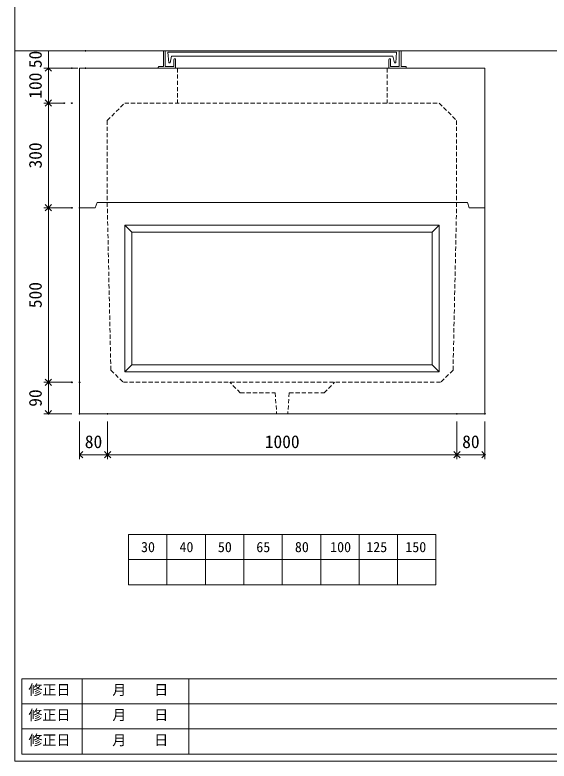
# Model space of a CAD drawing. Units: millimetres, scale not verified. Extents: x -4890 to 18489, y -2328 to 2328.
# Drawn here: x -1230 to 299, y -1947 to 191 of the extents above; entities that cross this region are included whole.
import ezdxf
from ezdxf.enums import TextEntityAlignment as Align

# ---------------------------------------------------------------- set-up
doc = ezdxf.new("R2010")
doc.units = ezdxf.units.MM
doc.header["$LTSCALE"] = 10
doc.header["$PDMODE"] = 32
doc.header["$PDSIZE"] = 2
doc.linetypes.add('DASHED1', pattern=[1.8, 1.2, -0.6])
doc.layers.add('0-1_Defpoints', color=7, linetype='Continuous')
for name, color, linetype, lineweight in [('0-2_waku', 7, 'Continuous', 18), ('0-3_gaikei', 7, 'Continuous', 18), ('0-4_kakure', 7, 'DASHED1', 5), ('0-5_sunpou', 7, 'Continuous', 5), ('0-8_uchigawa', 6, 'Continuous', 18), ('0-9_文字１', 7, 'Continuous', 18), ('0-A_futa', 3, 'Continuous', 18), ('0-B_GL', 4, 'Continuous', 18)]:
    doc.layers.add(name, color=color, linetype=linetype, lineweight=lineweight)
doc.styles.add('ＭＳ ゴシック', font='')
doc.styles.get('ＭＳ ゴシック').set_extended_font_data('MS Gothic')

# ---------------------------------------------------------------- blocks, each defined once
blk = doc.blocks.new('_Open90')
at = {"layer": '0-5_sunpou'}
blk.add_line((0, 0), (-1, 0), dxfattribs=at)
blk.add_lwpolyline([(-0.5, 0.5), (0, 0), (-0.5, -0.5)], dxfattribs=at)
blk = doc.blocks.new('D116')
at = {"layer": '0-1_Defpoints'}
for p in [(402.32, 1224.36), (482.32, 1224.36), (482.32, 1106.94)]:
    blk.add_point(p, dxfattribs=at)
at = {"layer": '0-5_sunpou'}
for p, q in [((402.32, 1202.36), (402.32, 1093.94)), ((482.32, 1202.36), (482.32, 1093.94)), ((420.32, 1106.94), (464.32, 1106.94))]:
    blk.add_line(p, q, dxfattribs=at)
at = {"layer": '0-5_sunpou', "xscale": 18, "yscale": 18, "rotation": 180}
blk.add_blockref('_Open90', (402.32, 1106.94), dxfattribs=at)
at = {"layer": '0-5_sunpou', "xscale": 18, "yscale": 18}
blk.add_blockref('_Open90', (482.32, 1106.94), dxfattribs=at)
at = {"layer": '0-5_sunpou', "style": 'ＭＳ ゴシック'}
blk.add_text('80', height=36.66, dxfattribs=at).set_placement((417.32, 1114.94), align=Align.BOTTOM_LEFT)
blk = doc.blocks.new('D117')
at = {"layer": '0-1_Defpoints'}
for p in [(482.32, 1224.36), (1482.32, 1224.36), (1482.32, 1106.94)]:
    blk.add_point(p, dxfattribs=at)
at = {"layer": '0-5_sunpou'}
for p, q in [((482.32, 1202.36), (482.32, 1093.94)), ((1482.32, 1202.36), (1482.32, 1093.94)), ((500.32, 1106.94), (1464.32, 1106.94))]:
    blk.add_line(p, q, dxfattribs=at)
at = {"layer": '0-5_sunpou', "xscale": 18, "yscale": 18, "rotation": 180}
blk.add_blockref('_Open90', (482.32, 1106.94), dxfattribs=at)
at = {"layer": '0-5_sunpou', "xscale": 18, "yscale": 18}
blk.add_blockref('_Open90', (1482.32, 1106.94), dxfattribs=at)
at = {"layer": '0-5_sunpou', "style": 'ＭＳ ゴシック'}
blk.add_text('1000', height=36.66, dxfattribs=at).set_placement((932.32, 1114.94), align=Align.BOTTOM_LEFT)
blk = doc.blocks.new('D118')
at = {"layer": '0-1_Defpoints'}
for p in [(1482.32, 1224.36), (1562.32, 1224.36), (1562.32, 1106.94)]:
    blk.add_point(p, dxfattribs=at)
at = {"layer": '0-5_sunpou'}
for p, q in [((1482.32, 1202.36), (1482.32, 1093.94)), ((1562.32, 1202.36), (1562.32, 1093.94)), ((1500.32, 1106.94), (1544.32, 1106.94))]:
    blk.add_line(p, q, dxfattribs=at)
at = {"layer": '0-5_sunpou', "xscale": 18, "yscale": 18, "rotation": 180}
blk.add_blockref('_Open90', (1482.32, 1106.94), dxfattribs=at)
at = {"layer": '0-5_sunpou', "xscale": 18, "yscale": 18}
blk.add_blockref('_Open90', (1562.32, 1106.94), dxfattribs=at)
at = {"layer": '0-5_sunpou', "style": 'ＭＳ ゴシック'}
blk.add_text('80', height=36.66, dxfattribs=at).set_placement((1497.32, 1114.94), align=Align.BOTTOM_LEFT)
blk = doc.blocks.new('D119')
at = {"layer": '0-1_Defpoints'}
for p in [(402.32, 1314.36), (313, 1224.36), (402.32, 1224.36)]:
    blk.add_point(p, dxfattribs=at)
at = {"layer": '0-5_sunpou'}
for p, q in [((380.32, 1314.36), (300, 1314.36)), ((313, 1296.36), (313, 1242.36)), ((380.32, 1224.36), (300, 1224.36))]:
    blk.add_line(p, q, dxfattribs=at)
at = {"layer": '0-5_sunpou', "xscale": 18, "yscale": 18}
for p, rotation in [((313, 1314.36), 90), ((313, 1224.36), 270)]:
    blk.add_blockref('_Open90', p, dxfattribs=dict(at, rotation=rotation))
at = {"layer": '0-5_sunpou', "style": 'ＭＳ ゴシック'}
blk.add_text('90', height=36.66, rotation=90, dxfattribs=at).set_placement((305, 1244.36), align=Align.BOTTOM_LEFT)
blk = doc.blocks.new('D120')
at = {"layer": '0-1_Defpoints'}
for p in [(402.32, 1814.36), (313, 1314.36), (380.32, 1314.36)]:
    blk.add_point(p, dxfattribs=at)
at = {"layer": '0-5_sunpou'}
for p, q in [((380.32, 1814.36), (300, 1814.36)), ((313, 1796.36), (313, 1332.36)), ((358.32, 1314.36), (300, 1314.36))]:
    blk.add_line(p, q, dxfattribs=at)
at = {"layer": '0-5_sunpou', "xscale": 18, "yscale": 18}
for p, rotation in [((313, 1814.36), 90), ((313, 1314.36), 270)]:
    blk.add_blockref('_Open90', p, dxfattribs=dict(at, rotation=rotation))
at = {"layer": '0-5_sunpou', "style": 'ＭＳ ゴシック'}
blk.add_text('500', height=36.66, rotation=90, dxfattribs=at).set_placement((305, 1526.86), align=Align.BOTTOM_LEFT)
blk = doc.blocks.new('D121')
at = {"layer": '0-1_Defpoints'}
for p in [(380.32, 2214.36), (313, 2114.36), (380.32, 2114.36)]:
    blk.add_point(p, dxfattribs=at)
at = {"layer": '0-5_sunpou'}
for p, q in [((358.32, 2214.36), (300, 2214.36)), ((313, 2196.36), (313, 2132.36)), ((358.32, 2114.36), (300, 2114.36))]:
    blk.add_line(p, q, dxfattribs=at)
at = {"layer": '0-5_sunpou', "xscale": 18, "yscale": 18}
for p, rotation in [((313, 2214.36), 90), ((313, 2114.36), 270)]:
    blk.add_blockref('_Open90', p, dxfattribs=dict(at, rotation=rotation))
at = {"layer": '0-5_sunpou', "style": 'ＭＳ ゴシック'}
blk.add_text('100', height=36.66, rotation=90, dxfattribs=at).set_placement((305, 2126.86), align=Align.BOTTOM_LEFT)
blk = doc.blocks.new('D122')
at = {"layer": '0-1_Defpoints'}
for p in [(358.32, 2114.36), (313, 1814.36), (380.32, 1814.36)]:
    blk.add_point(p, dxfattribs=at)
at = {"layer": '0-5_sunpou'}
for p, q in [((336.32, 2114.36), (300, 2114.36)), ((313, 2096.36), (313, 1832.36)), ((358.32, 1814.36), (300, 1814.36))]:
    blk.add_line(p, q, dxfattribs=at)
at = {"layer": '0-5_sunpou', "xscale": 18, "yscale": 18}
for p, rotation in [((313, 2114.36), 90), ((313, 1814.36), 270)]:
    blk.add_blockref('_Open90', p, dxfattribs=dict(at, rotation=rotation))
at = {"layer": '0-5_sunpou', "style": 'ＭＳ ゴシック'}
blk.add_text('300', height=36.66, rotation=90, dxfattribs=at).set_placement((305, 1926.86), align=Align.BOTTOM_LEFT)
blk = doc.blocks.new('D112')
at = {"layer": '0-1_Defpoints'}
for p in [(419.1, 2264.36), (313, 2214.36), (419.1, 2214.36)]:
    blk.add_point(p, dxfattribs=at)
at = {"layer": '0-5_sunpou'}
for p, q in [((397.1, 2264.36), (300, 2264.36)), ((313, 2264.36), (313, 2214.36)), ((397.1, 2214.36), (300, 2214.36))]:
    blk.add_line(p, q, dxfattribs=at)
at = {"layer": '0-5_sunpou', "style": 'ＭＳ ゴシック'}
blk.add_text('50', height=36.66, rotation=90, dxfattribs=at).set_placement((305, 2214.36), align=Align.BOTTOM_LEFT)

msp = doc.modelspace()

# ---------------------------------------------------------------- linework, layer by layer
at = {"layer": '0-2_waku'}
for p, q in [((-1229.67, 2328.23), (-1229.67, -1946.77)), ((-1229.67, 2328.23), (-1229.67, -1946.77)), ((-904.67, -1297.77), (-24.67, -1297.77)), ((-904.67, -1297.77), (-904.67, -1441.77)), ((-904.67, -1297.77), (-904.67, -1441.77)), ((-904.67, -1297.77), (-904.67, -1441.77)), ((-904.67, -1297.77), (-904.67, -1441.77)), ((-794.67, -1297.77), (-794.67, -1441.77)), ((-684.67, -1297.77), (-684.67, -1441.77)), ((-684.67, -1297.77), (-684.67, -1441.77)), ((-574.67, -1297.77), (-574.67, -1441.77)), ((-464.67, -1297.77), (-464.67, -1441.77)), ((-354.67, -1297.77), (-354.67, -1441.77)), ((-244.67, -1297.77), (-244.67, -1441.77)), ((-134.67, -1297.77), (-134.67, -1441.77)), ((-24.67, -1297.77), (-24.67, -1441.77)), ((-904.67, -1369.77), (-24.67, -1369.77)), ((-904.67, -1441.77), (-24.67, -1441.77)), ((-1209.67, -1710.77), (-1209.67, -1926.77)), ((-1209.67, -1710.77), (818.33, -1710.77)), ((-1037.17, -1710.77), (-1037.17, -1926.77)), ((-732.17, -1710.77), (-732.17, -1926.77)), ((-732.17, -1710.77), (-732.17, -1926.77)), ((-1209.67, -1782.77), (818.33, -1782.77)), ((-1209.67, -1854.77), (530.33, -1854.77)), ((-1209.67, -1926.77), (818.33, -1926.77)), ((-1229.67, -1946.77), (4890.33, -1946.77)), ((-1229.67, -1946.77), (4890.33, -1946.77))]:
    msp.add_line(p, q, dxfattribs=at)
at = {"layer": '0-3_gaikei'}
for p, q in [((-1044.67, 38.23), (115.33, 38.23)), ((-1044.67, 38.23), (-1044.67, -361.77)), ((-864.67, 38.23), (-64.67, 38.23)), ((-864.67, 38.23), (-64.67, 38.23)), ((-864.67, 38.23), (-64.67, 38.23)), ((-864.67, 38.23), (-64.67, 38.23)), ((-29.67, 38.23), (-139.67, 38.23)), ((-29.67, 38.23), (-139.67, 38.23)), ((-29.67, 38.23), (-139.67, 38.23)), ((-29.67, 38.23), (-139.67, 38.23)), ((-29.67, 38.23), (-139.67, 38.23)), ((-29.67, 38.23), (-139.67, 38.23)), ((-29.67, 38.23), (-139.67, 38.23)), ((-29.67, 38.23), (-139.67, 38.23)), ((115.33, 38.23), (115.33, -361.77)), ((-1044.67, -361.77), (-1044.67, -951.77)), ((-464.67, -346.77), (-994.67, -346.77)), ((65.33, -346.77), (-464.67, -346.77)), ((65.33, -346.77), (70.33, -361.77)), ((115.33, -361.77), (70.33, -361.77)), ((90.33, -361.77), (115.33, -361.77)), ((90.33, -361.77), (115.33, -361.77)), ((-1044.67, -951.77), (115.33, -951.77)), ((-1044.67, -951.77), (115.33, -951.77))]:
    msp.add_line(p, q, dxfattribs=at)
for points in [[(-994.67, -346.77), (-999.67, -361.77), (-1044.67, -361.77)], [(-1044.67, -951.77), (115.33, -951.77), (115.33, -361.77)], [(-1044.67, -951.77), (115.33, -951.77), (115.33, -361.77)]]:
    msp.add_lwpolyline(points, dxfattribs=at)
at = {"layer": '0-4_kakure'}
for p, q in [((-764.67, 38.23), (-764.67, -61.77)), ((-164.67, 38.23), (-164.67, -61.77)), ((-965.52, -111.77), (-915.52, -61.77)), ((-915.52, -61.77), (-15.52, -61.77)), ((-15.52, -61.77), (34.48, -111.77)), ((-965.52, -111.77), (-965.52, -346.77)), ((34.48, -111.77), (34.48, -346.77)), ((-955.2, -826.77), (-965.52, -346.77)), ((34.48, -346.77), (24.16, -826.77)), ((-955.2, -826.77), (-919.44, -861.77)), ((-919.44, -861.77), (-465.52, -861.77)), ((-584.67, -891.77), (-614.67, -861.77)), ((-344.67, -891.77), (-314.67, -861.77)), ((-584.67, -891.77), (-484.67, -891.77)), ((-484.67, -891.77), (-480.67, -951.77)), ((-444.67, -891.77), (-448.67, -951.77)), ((-444.67, -891.77), (-344.67, -891.77))]:
    msp.add_line(p, q, dxfattribs=at)
msp.add_lwpolyline([(24.16, -826.77), (-11.61, -861.77), (-465.52, -861.77)], dxfattribs=at)
at = {"layer": '0-8_uchigawa'}
for p, q in [((-915.52, -411.77), (-895.52, -431.77)), ((-915.52, -831.77), (-915.52, -411.77)), ((-15.52, -831.77), (-15.52, -411.77)), ((-895.52, -431.77), (-465.52, -431.77)), ((-895.52, -811.77), (-895.52, -431.77)), ((-35.52, -811.77), (-35.52, -431.77)), ((-915.52, -831.77), (-895.52, -811.77)), ((-895.52, -811.77), (-35.52, -811.77)), ((-15.52, -831.77), (-35.52, -811.77)), ((-915.52, -831.77), (-15.52, -831.77))]:
    msp.add_line(p, q, dxfattribs=at)
for points in [[(-915.52, -411.77), (-465.52, -411.77), (-15.52, -411.77)], [(-465.52, -431.77), (-35.52, -431.77), (-15.52, -411.77)]]:
    msp.add_lwpolyline(points, dxfattribs=at)
at = {"layer": '0-A_futa'}
for p, q in [((-804.67, 86.23), (-804.67, 43.23)), ((-802.67, 88.23), (-799.67, 88.23)), ((-799.67, 88.23), (-799.67, 43.23)), ((-129.67, 88.23), (-129.67, 43.23)), ((-129.67, 88.23), (-126.67, 88.23)), ((-124.67, 86.23), (-124.67, 43.23)), ((-791.86, 83.73), (-137.53, 83.73)), ((-791.86, 83.73), (-789.37, 53.73)), ((-781.34, 72.73), (-785.66, 53.73)), ((-781.34, 72.73), (-148, 72.73)), ((-772.67, 65.23), (-771.67, 65.23)), ((-156.67, 65.23), (-157.67, 65.23)), ((-148, 72.73), (-143.68, 53.73)), ((-137.53, 83.73), (-139.78, 53.73)), ((-817.67, 43.23), (-804.67, 43.23)), ((-799.67, 43.23), (-774.67, 43.23)), ((-789.37, 53.73), (-785.66, 53.73)), ((-774.67, 63.23), (-774.67, 43.23)), ((-769.67, 63.23), (-769.67, 38.23)), ((-159.67, 63.23), (-159.67, 38.23)), ((-154.67, 63.23), (-154.67, 43.23)), ((-129.67, 43.23), (-154.67, 43.23)), ((-139.78, 53.73), (-143.68, 53.73)), ((-111.67, 43.23), (-124.67, 43.23)), ((-819.67, 41.23), (-819.67, 40.23)), ((-764.67, 38.23), (-817.67, 38.23)), ((-159.67, 38.23), (-111.67, 38.23)), ((-109.67, 41.23), (-109.67, 40.23))]:
    msp.add_line(p, q, dxfattribs=at)
for centre, start, end in [((-802.67, 86.23), 90, 180), ((-126.67, 86.23), 0, 90), ((-772.67, 63.23), 90, 180), ((-771.67, 63.23), 0, 90), ((-157.67, 63.23), 90, 180), ((-156.67, 63.23), 0, 90), ((-817.67, 41.23), 90, 180), ((-111.67, 41.23), 0, 90), ((-817.67, 40.23), 180, 270), ((-111.67, 40.23), 270, 0)]:
    msp.add_arc(centre, 2, start, end, dxfattribs=at)
at = {"layer": '0-B_GL'}
msp.add_line((-1229.67, 88.23), (4890.33, 88.23), dxfattribs=at)

# ---------------------------------------------------------------- block references
at = {"layer": '0-5_sunpou'}
for name in ['D112', 'D121', 'D122', 'D120', 'D119', 'D116', 'D117', 'D118']:
    msp.add_blockref(name, (-1446.98, -2176.13), dxfattribs=at)

# ---------------------------------------------------------------- texts
at = {"layer": '0-9_文字１', "style": 'ＭＳ ゴシック'}
for s, p in [('30', (-868.83, -1357.04)), ('40', (-758.83, -1357.04)), ('50', (-648.83, -1357.04)), ('65', (-538.83, -1357.04)), ('80', (-428.42, -1357.04)), ('100', (-327.55, -1357.04)), ('125', (-224.16, -1357.04)), ('150', (-112.4, -1357.04)), ('修正日', (-1191.02, -1766.06)), ('\u3000\u3000月\u3000\u3000日', (-1030.87, -1766.06)), ('修正日', (-1191.02, -1838.06)), ('\u3000\u3000月\u3000\u3000日', (-1030.87, -1838.06)), ('修正日', (-1191.02, -1910.06)), ('\u3000\u3000月\u3000\u3000日', (-1030.87, -1910.06))]:
    msp.add_text(s, height=29.33, dxfattribs=at).set_placement(p, align=Align.BOTTOM_LEFT)

doc.saveas('drawing.dxf')
